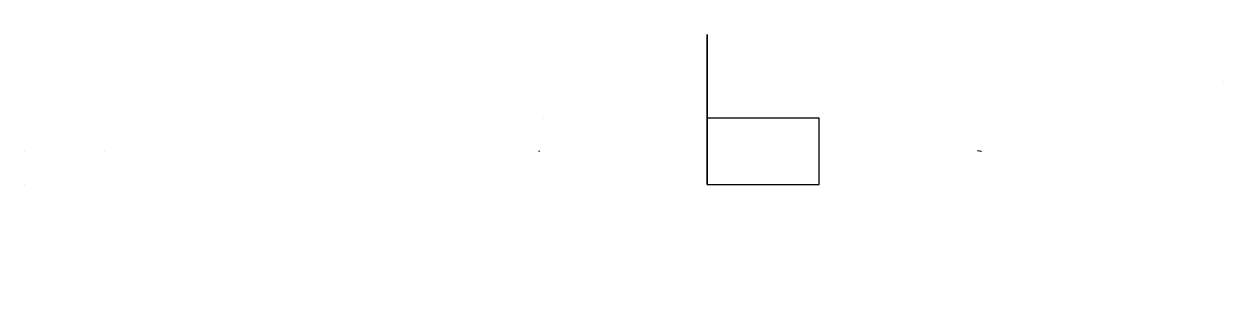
# Model space of a CAD drawing. Header units: millimetres. Extents: x -202 to 22, y -182 to 158.
# Drawn here: x -86.9 to 21.5, y 132.7 to 157.9 of the extents above; entities outside this region: 2.
import ezdxf

# ---------------------------------------------------------------- set-up
doc = ezdxf.new("R2010")
doc.units = ezdxf.units.MM

msp = doc.modelspace()

# ---------------------------------------------------------------- linework, layer by layer
for p, q in [((-201.67, 150.63), (-201.67, 150.63)), ((-86.94, 146.42, 45.4), (-86.94, 146.42, 45.4)), ((-0.33, 146.42), (-0.33, 146.42)), ((-86.94, 143.42, 45.4), (-86.94, 143.42, 45.4))]:
    msp.add_line(p, q)
at = {"extrusion": (-1, 0, 0)}
for p, q in [((-39.99, 149.42), (-39.99, 149.42)), ((-25.15, 149.42, 45.4), (-25.15, 143.42, 45.4)), ((-15.02, 149.42, 45.4), (-25.15, 149.42, 45.4)), ((-25.15, 149.42, 45.4), (-25.15, 143.42, 45.4)), ((-25.15, 143.42, 45.4), (-25.15, 149.42, 45.4)), ((-15.02, 143.42), (-15.02, 149.42, 45.4)), ((-0.33, 146.42, 80), (-0.68, 146.46, 80)), ((-79.67, 146.42, 80), (-79.67, 146.42, 80)), ((-40.33, 146.42, 80), (-40.33, 146.42, 80)), ((-0.33, 146.42, 80), (-0.33, 146.42, 80)), ((-0.33, 146.42, 80), (-0.33, 146.42, 80)), ((-0.33, 146.42, 80), (-0.33, 146.42, 80)), ((-0.33, 146.42, 80), (-0.33, 146.42, 80)), ((-0.33, 146.42, 80), (-0.33, 146.42, 80)), ((-0.33, 146.42, 80), (-0.33, 146.42, 80)), ((-0.33, 146.42, 80), (-0.33, 146.42, 80)), ((-0.33, 146.42, 80), (-0.33, 146.42, 80)), ((-0.33, 146.42, 80), (-0.33, 146.42, 80)), ((-0.33, 146.42, 80), (-0.33, 146.42, 80)), ((-40.13, 143.42, 22.7), (-40.13, 143.42)), ((-25.15, 143.42, 45.4), (-15.02, 143.42)), ((-25.15, 143.42, 45.4), (-25.15, 143.42, 45.4)), ((4.47, 132.71, 86.46), (4.47, 132.71, 86.46))]:
    msp.add_line(p, q, dxfattribs=at)
at = {"elevation": 86.64}
msp.add_lwpolyline([(21.52, 152.7), (21.52, 152.7), (21.52, 152.7), (21.52, 152.7)], close=True, dxfattribs=at)
at = {"extrusion": (-1, 0, 0), "elevation": 40.33}
msp.add_lwpolyline([(-146.42, 80), (-146.46, 80), (-146.46, 80), (-146.42, 80)], close=True, dxfattribs=at)
at = {"extrusion": (-1, 0, 0)}
msp.add_lwpolyline([(181.16, 242.65), (182.38, 245.38)], dxfattribs=at)
msp.add_arc((-136.99, 64.33, 25.15), 20, 128.4316, 251.2415, dxfattribs=at)

doc.saveas('drawing.dxf')
